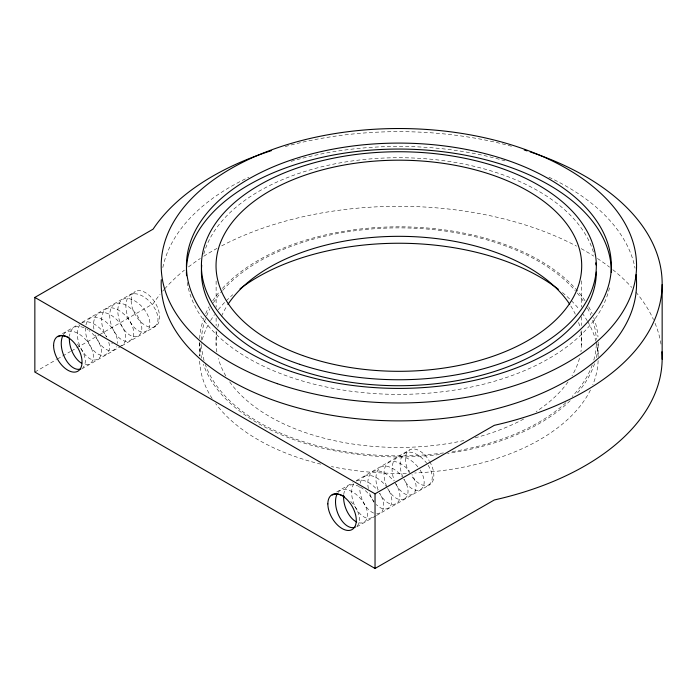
<?xml version="1.0" encoding="UTF-8"?>
<svg xmlns="http://www.w3.org/2000/svg" width="697" height="697" viewBox="0 0 697 697"><rect width="100%" height="100%" fill="white"/><g stroke="black" fill="none" stroke-linecap="round" stroke-linejoin="round"><path stroke-width="0.52" stroke-dasharray="3.48 2.61" d="M62.434 333.663L78.325 324.488M82.063 322.328L135.331 291.573M34.85 372.059L56.44 359.6M57.372 359.06L70.51 351.471M71.451 350.931L98.669 335.213M99.61 334.673L153.105 303.787L154.673 301.487A263.283 152.007 0 0 1 160.057 294.317M81.61 369.035L120.869 346.374M121.801 345.834L155.44 326.405M336.686 491.995L352.577 482.821M356.315 480.669L409.583 449.913M356.803 526.836L375.491 516.041M376.424 515.501L429.7 484.746M598.122 344.179L598.122 356.498A199.29 115.057 0 0 0 596.17 342.07M581.612 280.83L581.62 307.037M581.612 316.726L581.62 325.525M581.612 330.866L581.62 345.102M216.122 281.013L216.131 307.22M216.122 317.989L216.131 325.708M216.122 331.04L216.131 345.285M199.621 342.663L199.621 356.001A199.29 115.057 0 0 1 201.206 343.647M598.122 360.602A199.29 115.057 0 0 1 592.825 384.761M590.446 390.006A199.29 115.057 0 0 1 414.698 473.002M406.368 473.28A199.29 115.057 0 0 1 331.371 466.563M320.777 464.158A199.29 115.057 0 0 1 215.634 403.546M212.149 398.51A199.29 115.057 0 0 1 199.647 361.168M202.243 339.561A199.29 115.057 0 0 1 209.117 323.138M210.607 320.568A199.29 115.057 0 0 1 214.484 314.652M218.248 309.686A199.29 115.057 0 0 1 225.41 301.653M226.185 300.869A199.29 115.057 0 0 1 232.772 294.726M562.409 292.548A199.29 115.057 0 0 1 570.669 299.98M571.366 300.677A199.29 115.057 0 0 1 578.893 308.945M582.108 313.058A199.29 115.057 0 0 1 587.188 320.646M587.693 321.5A199.29 115.057 0 0 1 595.909 341.042M162.645 291.18A263.283 152.007 0 0 1 163.995 289.63M164.675 288.854A263.283 152.007 0 0 1 184.4 270.14M188.469 266.934A263.283 152.007 0 0 1 200.344 258.465M203.724 256.269A263.283 152.007 0 0 1 217.037 248.376M221.69 245.867A263.283 152.007 0 0 1 576.55 246.128M581.193 248.637A263.283 152.007 0 0 1 593.757 256.104M597.425 258.482A263.283 152.007 0 0 1 609.553 267.143M612.811 269.713A263.283 152.007 0 0 1 631.778 287.417M635.847 292.069A263.283 152.007 0 0 1 653.455 319.548M655.058 323.26A263.283 152.007 0 0 1 661.209 345.451M285.239 146.544A263.283 152.007 0 0 1 512.426 146.518M162.828 267.552A237.686 137.231 0 0 1 248.785 177.256M291.154 161.338A237.686 137.231 0 0 1 504.916 160.85M548.914 177.23A237.686 137.231 0 0 1 635.054 268.232M580.88 331.859A182.832 105.561 0 0 1 580.915 351.724M579.477 358.302A182.832 105.561 0 0 1 572.037 375.761M568.003 381.973A182.832 105.561 0 0 1 536.124 411.622M523.682 419.019A182.832 105.561 0 0 1 472.679 438.457M463.888 440.539A182.832 105.561 0 0 1 229.243 381.268M225.811 375.936A182.832 105.561 0 0 1 218.309 358.485M216.863 351.907A182.832 105.561 0 0 1 216.837 332.042M217.786 327.337A182.832 105.561 0 0 1 219.398 321.726M221.541 316.177A182.832 105.561 0 0 1 226.795 306.21M570.843 306.035A182.832 105.561 0 0 1 575.295 314.164M578.588 322.476A182.832 105.561 0 0 1 579.921 327.154M598.165 342.114A199.29 115.057 0 0 1 596.057 358.58M594.558 363.668A199.29 115.057 0 0 1 577.464 392.942M570.155 400.705A199.29 115.057 0 0 1 447.605 453.451M439.476 454.531A199.29 115.057 0 0 1 203.376 364.226M201.572 358.119A199.29 115.057 0 0 1 199.586 342.68M199.664 338.55A199.29 115.057 0 0 1 203.899 318.067M205.667 313.667A199.29 115.057 0 0 1 209.117 306.715M212.751 300.755A199.29 115.057 0 0 1 219.59 291.634M222.413 288.41A199.29 115.057 0 0 1 410.672 227.022A199.29 115.057 0 0 1 585.044 300.825M588.669 306.793A199.29 115.057 0 0 1 592.11 313.746M593.644 317.518A199.29 115.057 0 0 1 597.982 336.956M596.275 344.64A197.46 114.003 0 0 1 593.556 360.924M592.25 364.94A197.46 114.003 0 0 1 572.167 396.532M565.886 402.7A197.46 114.003 0 0 1 451.499 451.761M443.484 452.937A197.46 114.003 0 0 1 205.354 364.557M204.073 360.532A197.46 114.003 0 0 1 201.494 345.268M201.433 340.145A197.46 114.003 0 0 1 206.242 316.821M206.643 315.819A197.46 114.003 0 0 1 209.98 308.658M213.43 302.716A197.46 114.003 0 0 1 221.994 291.207M222.691 290.405A197.46 114.003 0 0 1 399.111 227.875A197.46 114.003 0 0 1 575.269 290.649M577.308 293.062A197.46 114.003 0 0 1 583.938 302.132M587.449 308.065A197.46 114.003 0 0 1 590.856 315.21M592.738 320.211A197.46 114.003 0 0 1 596.292 339.526M609.474 287.878A212.454 122.663 0 0 1 394.171 394.345A212.454 122.663 0 0 1 187.24 282.477M203.794 254.056A197.46 114.003 0 0 1 399.451 157.714A197.46 114.003 0 0 1 594.123 254.719M429.7 461.519A20.108 11.614 60 0 1 430.206 484.415A20.108 11.614 60 0 1 410.69 474.918M409.583 473.132A20.108 11.614 60 0 1 409.322 450.07A20.108 11.614 60 0 1 429.16 460.621M404.426 498.834A19.882 11.361 70.1 0 1 387.75 488.588A19.882 11.361 49.9 0 1 388.264 508.165A19.882 11.361 70.1 0 1 376.267 504.541M386.687 486.349A19.882 11.361 70.1 0 1 388.778 462.416A19.882 11.361 49.9 0 1 409.792 471.581M402.849 477.027A19.882 11.361 70.1 0 1 404.94 453.094A19.882 11.361 49.9 0 1 426.721 463.244M420.047 469.944A19.882 11.361 49.9 0 1 420.579 489.512A19.882 11.361 70.1 0 1 403.911 479.257A19.882 11.361 49.9 0 1 404.426 498.834M417.878 466.92A19.882 11.361 49.9 0 0 396.863 457.755A19.882 11.361 70.1 0 0 394.293 480.529M353.788 483.744A19.882 11.361 70.1 0 0 355.714 507.782A19.882 11.361 70.1 0 0 372.111 517.496A19.882 11.361 49.9 0 0 373.749 516.137M428.124 465.274A19.882 11.361 49.9 0 1 428.655 484.842M374.115 501.979A19.882 11.361 70.1 0 1 369.244 492.169M368.347 488.571A19.882 11.361 70.1 0 1 372.625 471.747A19.882 11.361 49.9 0 1 393.639 480.913M356.472 481.069A19.882 11.361 49.9 0 1 377.478 490.244M350.748 501.448A19.882 11.361 49.9 0 1 357.091 525.974M395.826 483.927A19.882 11.361 70.1 0 0 412.511 494.173A19.882 11.361 49.9 0 0 411.971 474.605M378.14 489.86A19.882 11.361 70.1 0 1 380.701 467.086A19.882 11.361 49.9 0 1 401.716 476.251M376.746 513.698A19.882 11.361 70.1 0 0 380.187 512.826A19.882 11.361 49.9 0 0 379.647 493.267A19.882 11.361 70.1 0 0 396.349 503.495A19.882 11.361 49.9 0 0 395.129 482.908M373.662 513.053A19.882 11.361 70.1 0 1 359.748 487.421M360.218 483.256A19.882 11.361 70.1 0 1 364.548 476.417M338.097 492.413A19.882 11.361 70.1 0 1 340.31 490.409A19.882 11.361 49.9 0 1 362.083 500.559A19.882 11.361 49.9 0 1 364.026 522.158A19.882 11.361 70.1 0 1 357.5 522.375M364.548 476.408A19.882 11.361 49.9 0 1 386.321 486.567M359.356 486.584A19.882 11.361 49.9 0 0 348.395 485.739A19.882 11.361 70.1 0 0 343.726 494.6M360.332 487.09A19.882 11.361 49.9 0 1 373.827 502.145M79.998 324.741A19.882 11.361 70.1 0 0 81.174 348.901A19.882 11.361 70.1 0 0 97.859 359.155A19.882 11.361 49.9 0 0 90.845 332.112M81.61 323.138A19.882 11.361 70.1 0 1 82.211 322.737A19.882 11.361 49.9 0 1 106.624 337.017A19.882 11.361 70.1 0 1 106.449 308.745M154.403 326.51A19.882 11.361 49.9 0 0 152.469 304.903A19.882 11.361 49.9 0 0 130.696 294.753A19.882 11.361 70.1 0 0 128.596 318.686A19.882 11.361 70.1 0 0 146.335 331.171A19.882 11.361 49.9 0 0 144.384 309.564A19.882 11.361 49.9 0 0 122.611 299.414A19.882 11.361 70.1 0 0 120.52 323.347A19.882 11.361 70.1 0 0 138.259 335.832A19.882 11.361 49.9 0 0 136.307 314.234A19.882 11.361 49.9 0 0 114.535 304.075A19.882 11.361 70.1 0 0 112.435 328.017A19.882 11.361 70.1 0 0 130.173 340.493A19.882 11.361 49.9 0 0 128.231 318.895A19.882 11.361 49.9 0 0 106.458 308.745M95.376 335.013A19.882 11.361 70.1 0 0 114.02 349.824A19.882 11.361 49.9 0 0 116.817 346.601M93.895 329.045A19.882 11.361 70.1 0 1 98.373 313.406A19.882 11.361 49.9 0 1 120.145 323.565A19.882 11.361 49.9 0 1 122.088 345.163A19.882 11.361 70.1 0 1 120.79 345.729M108.793 342.288A19.882 11.361 49.9 0 1 105.935 354.494A19.882 11.361 70.1 0 1 92.466 349.197A19.882 11.361 70.1 0 1 85.496 329.089M77.358 344.004A19.882 11.361 49.9 0 1 82.838 367.641M112.409 343.586A19.882 11.361 70.1 0 1 111.625 342.968M85.966 324.924A19.882 11.361 70.1 0 1 90.288 318.076A19.882 11.361 49.9 0 1 107.93 323.617A19.882 11.361 49.9 0 1 117.566 343.429M63.383 334.734A19.882 11.361 70.1 0 1 66.058 332.068A19.882 11.361 49.9 0 1 87.831 342.218A19.882 11.361 49.9 0 1 89.774 363.825A19.882 11.361 70.1 0 1 83.248 364.043M84.137 327.79A19.882 11.361 49.9 0 0 74.143 327.398A19.882 11.361 70.1 0 0 69.473 336.259M85.104 328.243A19.882 11.361 49.9 0 1 86.071 328.749M87.047 329.315A19.882 11.361 49.9 0 1 88.014 329.942M88.972 330.613A19.882 11.361 49.9 0 1 89.913 331.336M131.167 300.782A20.108 11.614 60 0 0 152.495 327.32A20.108 11.614 60 0 0 152.495 298.874A20.108 11.614 60 0 0 131.167 300.782"/><path stroke-width="1.05" d="M661.915 351.802A263.283 152.007 0 0 1 494.295 499.976L375.038 568.464L34.85 372.059L34.85 297.419L153.105 229.147L154.673 226.839A263.283 152.007 0 0 1 271.377 150.665M34.85 297.419L375.038 493.824L494.295 425.327A263.283 152.007 0 0 0 661.401 295.153A263.283 152.007 0 0 0 530.199 151.92M662.15 284.585L662.15 359.234M375.038 493.824L375.038 568.464M240.012 288.828A199.29 115.057 0 0 1 558.332 289.29M524.214 149.986A263.283 152.007 0 0 1 527.115 150.909M636.047 274.67A237.686 137.231 0 0 1 403.258 420.866A237.686 137.231 0 0 1 161.286 279.732M227.928 304.432A182.832 105.561 0 0 1 398.71 236.327A182.832 105.561 0 0 1 569.702 304.267M186.535 275.751A212.454 122.663 0 0 1 186.421 271.891M186.421 270.933A212.454 122.663 0 0 1 400.235 149.062A212.454 122.663 0 0 1 611.321 272.51M596.336 272.057A197.46 114.003 0 0 1 392.977 385.676A197.46 114.003 0 0 1 201.729 265.252M595.735 262.856A197.46 114.003 0 0 1 595.979 264.895M355.313 527.141A19.882 11.361 70.1 0 1 339.561 517.104A19.882 11.361 70.1 0 1 337.217 493.798M356.716 522.036A19.882 11.361 70.1 0 1 343.63 495.663M332.234 495.07A19.882 11.361 49.9 0 1 342.236 495.462M343.203 495.907A19.882 11.361 49.9 0 1 344.17 496.421M80.399 369.053A19.882 11.361 70.1 0 1 65.021 358.232A19.882 11.361 70.1 0 1 62.965 335.457M81.671 363.276A19.882 11.361 70.1 0 1 69.334 338.42M57.982 336.729A19.882 11.361 49.9 0 1 67.025 336.729M67.984 337.121A19.882 11.361 49.9 0 1 68.951 337.575M53.599 345.564A20.108 11.614 60 0 0 74.927 372.102A20.108 11.614 60 0 0 74.927 343.656A20.108 11.614 60 0 0 53.599 345.564M327.851 503.905A20.108 11.614 60 0 0 349.18 530.443A20.108 11.614 60 0 0 349.18 501.997A20.108 11.614 60 0 0 327.851 503.905M302.664 355.514A182.832 105.561 0 0 0 581.62 268.972A182.832 105.561 0 0 0 312.334 172.76A182.832 105.561 0 0 0 302.664 355.514M277.371 383.69A237.686 137.231 0 0 0 636.535 267.526A237.686 137.231 0 0 0 282.703 146.03A237.686 137.231 0 0 0 277.371 383.69M291.468 371.579A212.454 122.663 0 0 0 611.321 266.533A212.454 122.663 0 0 0 293.829 159.134A212.454 122.663 0 0 0 291.468 371.579M299.64 364.313A197.46 114.003 0 0 0 596.336 266.08A197.46 114.003 0 0 0 300.642 166.853A197.46 114.003 0 0 0 299.64 364.313"/></g></svg>
